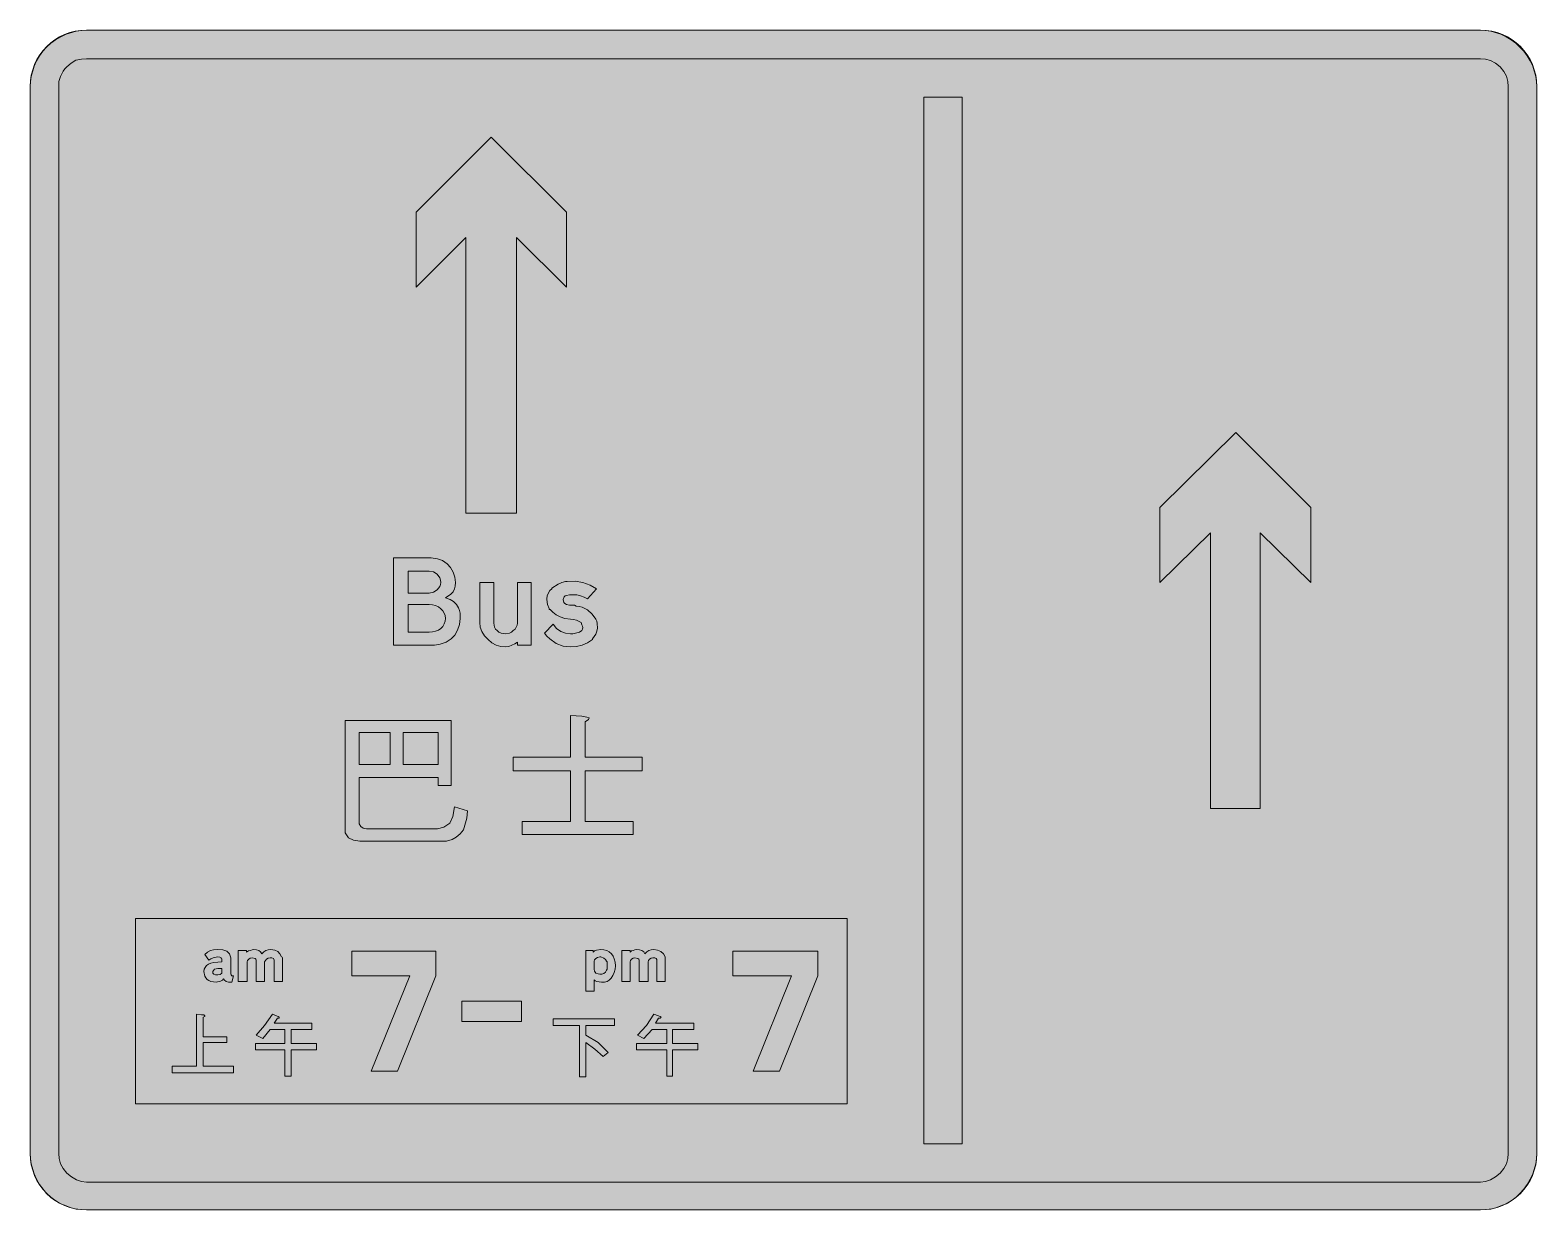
# Model space of a CAD drawing. Header units: metres. Extents: x 119 to 451, y 6 to 266.
import ezdxf

# ---------------------------------------------------------------- set-up
doc = ezdxf.new("R2010")
doc.units = ezdxf.units.M
for name, color, linetype, true_color in [('FILL_BLACK_000000', 7, 'Continuous', 0x000000), ('FILL_BLUE_0000FF', 7, 'Continuous', 0x0000ff), ('FILL_WHITE_FFFFFF', 7, 'Continuous', 0xffffff), ('STROKE_BLUE_0000FF', 7, 'Continuous', 0x0000ff)]:
    doc.layers.add(name, color=color, linetype=linetype, true_color=true_color)

msp = doc.modelspace()

# ---------------------------------------------------------------- hatches: boundary and pattern name
at = {"layer": 'FILL_BLACK_000000', "true_color": 0x000000}
h = msp.add_hatch(color=7, dxfattribs=at)
h.dxf.hatch_style = 1
h.paths.add_polyline_path([(160.92, 61.02), (160.9, 61.11), (160.74, 61.2), (160.74, 61.38), (160.45, 61.54), (160.02, 61.56), (158.96, 61.4), (158.48, 61.18), (158.04, 60.84), (157.14, 62.1), (157.7, 62.62), (158.4, 63), (159.08, 63.16), (160.02, 63.18), (161.13, 63.15), (162, 62.82), (162.6, 62.22), (162.9, 61.38), (162.9, 57.78), (162.92, 57.6), (163.08, 57.42), (163.44, 57.42), (163.08, 55.98), (162.38, 56), (161.82, 56.16), (161.48, 56.43), (161.28, 56.7), (161.03, 56.44), (160.61, 56.2), (159.66, 55.98), (158.48, 56.14), (158.01, 56.34), (157.64, 56.61), (157.34, 56.95), (157.13, 57.35), (156.96, 58.32), (157.02, 58.83), (157.2, 59.26), (157.5, 59.64), (157.93, 59.94), (158.48, 60.18), (159.16, 60.34), (160.92, 60.48), (160.92, 60.84), (160.92, 60.95), (160.92, 61.02)])
h.paths.add_polyline_path([(159.03, 57.8), (159.12, 57.78), (159.5, 57.62), (160.02, 57.6), (160.54, 57.71), (160.92, 57.96), (160.92, 59.04), (159.98, 59.02), (159.3, 58.86), (159.05, 58.59), (158.94, 58.32), (158.94, 57.96), (159.03, 57.8)], flags=16)
h = msp.add_hatch(color=7, dxfattribs=at)
h.dxf.hatch_style = 1
h.paths.add_polyline_path([(170.77, 61.06), (170.28, 60.48), (170.28, 56.16), (168.48, 56.16), (168.48, 60.84), (168.42, 61.08), (168.23, 61.24), (167.58, 61.38), (167.18, 61.29), (166.84, 61.06), (166.59, 60.77), (166.5, 60.48), (166.5, 56.16), (164.52, 56.16), (164.52, 63), (166.32, 63), (166.32, 62.64), (166.77, 62.89), (167.22, 63), (167.58, 63.16), (167.94, 63.18), (168.55, 63.14), (169.04, 63), (169.43, 62.72), (169.74, 62.28), (170.15, 62.72), (170.59, 63), (171.11, 63.14), (171.72, 63.18), (172.57, 63.08), (173.23, 62.77), (173.72, 62.27), (174.06, 61.56), (174.22, 61.54), (174.24, 61.38), (174.24, 61.27), (174.24, 61.2), (174.24, 56.16), (172.44, 56.16), (172.44, 60.84), (172.26, 61.2), (171.9, 61.36), (171.54, 61.38), (171.14, 61.29), (170.77, 61.06)])
h = msp.add_hatch(color=7, dxfattribs=at)
h.dxf.hatch_style = 1
h.paths.add_polyline_path([(247.43, 58.16), (247.15, 57.48), (246.78, 56.88), (246.34, 56.44), (245.84, 56.16), (245.26, 56.02), (244.62, 55.98), (243.61, 56.11), (243.23, 56.28), (243, 56.52), (243, 54), (241.2, 54), (241.2, 63), (242.82, 63), (242.82, 62.64), (243.07, 62.88), (243.5, 63.04), (244.44, 63.18), (245.15, 63.12), (245.78, 62.95), (246.34, 62.66), (246.8, 62.26), (247.18, 61.75), (247.45, 61.13), (247.62, 60.41), (247.68, 59.58), (247.62, 58.88), (247.43, 58.16)])
h.paths.add_polyline_path([(245.12, 57.89), (245.48, 58.21), (245.7, 58.68), (245.88, 58.86), (245.88, 60.48), (245.7, 60.66), (245.48, 61.03), (245.14, 61.31), (244.44, 61.56), (244.26, 61.56), (243.76, 61.47), (243.36, 61.24), (243.1, 60.95), (243, 60.66), (243, 58.86), (243.11, 58.41), (243.36, 57.96), (243.88, 57.8), (244.26, 57.78), (244.69, 57.74), (245.12, 57.89)], flags=16)
h = msp.add_hatch(color=7, dxfattribs=at)
h.dxf.hatch_style = 1
h.paths.add_polyline_path([(255.22, 61.06), (254.97, 60.77), (254.88, 60.48), (254.88, 56.16), (252.9, 56.16), (252.9, 60.84), (252.84, 61.08), (252.65, 61.24), (252, 61.38), (251.6, 61.29), (251.26, 61.06), (251.01, 60.77), (250.92, 60.48), (250.92, 56.16), (249.12, 56.16), (249.12, 63), (250.92, 63), (250.92, 62.64), (251.21, 62.89), (251.64, 63), (252, 63.16), (252.36, 63.18), (253, 63.14), (253.53, 63), (253.93, 62.72), (254.16, 62.28), (254.6, 62.72), (255.08, 63), (255.6, 63.14), (256.14, 63.18), (257.01, 63.08), (257.74, 62.77), (258.29, 62.27), (258.66, 61.56), (258.66, 61.45), (258.66, 61.38), (258.66, 61.27), (258.66, 61.2), (258.66, 56.16), (256.86, 56.16), (256.86, 60.84), (256.84, 61.02), (256.68, 61.2), (256.39, 61.36), (255.96, 61.38), (255.56, 61.29), (255.22, 61.06)])
h = msp.add_hatch(color=7, dxfattribs=at)
h.dxf.hatch_style = 1
h.paths.add_polyline_path([(202.32, 57.42), (189.54, 57.42), (189.54, 62.82), (208.08, 62.82), (208.08, 57.42), (199.62, 36.36), (193.86, 36.36), (202.32, 57.42)])
h = msp.add_hatch(color=7, dxfattribs=at)
h.dxf.hatch_style = 1
h.paths.add_polyline_path([(286.56, 57.42), (273.6, 57.42), (273.6, 62.82), (292.32, 62.82), (292.32, 57.42), (283.86, 36.36), (278.1, 36.36), (286.56, 57.42)])
h = msp.add_hatch(color=7, dxfattribs=at)
h.dxf.hatch_style = 1
h.paths.add_polyline_path([(226.98, 51.84), (226.98, 47.34), (213.84, 47.34), (213.84, 51.84), (226.98, 51.84)])
h = msp.add_hatch(color=7, dxfattribs=at)
h.dxf.hatch_style = 1
h.paths.add_polyline_path([(156.96, 48.78), (157.14, 48.6), (157.14, 48.42), (156.78, 48.24), (156.78, 43.92), (162, 43.92), (162, 42.66), (156.78, 42.66), (156.78, 37.44), (163.44, 37.44), (163.44, 36), (149.94, 36), (149.94, 37.44), (155.34, 37.44), (155.34, 48.96), (156.42, 48.78), (156.96, 48.78)])
h = msp.add_hatch(color=7, dxfattribs=at)
h.dxf.hatch_style = 1
h.paths.add_polyline_path([(170.28, 46.44), (172.08, 48.96), (172.98, 48.6), (173.34, 48.42), (173.52, 48.24), (173.52, 48.06), (173.16, 48.06), (172.44, 46.98), (180.72, 46.98), (180.72, 45.54), (176.22, 45.54), (176.22, 42.48), (181.8, 42.48), (181.8, 41.04), (176.22, 41.04), (176.22, 35.28), (174.78, 35.28), (174.78, 41.04), (168.3, 41.04), (168.3, 42.48), (174.78, 42.48), (174.78, 45.54), (171.54, 45.54), (169.92, 43.56), (168.48, 44.28), (170.28, 46.44)])
h = msp.add_hatch(color=7, dxfattribs=at)
h.dxf.hatch_style = 1
h.paths.add_polyline_path([(247.5, 47.88), (247.5, 46.44), (241.2, 46.44), (241.2, 44.28), (243.9, 42.66), (246.06, 40.5), (244.98, 39.6), (243.18, 41.22), (241.2, 42.66), (241.2, 35.1), (239.76, 35.1), (239.76, 46.44), (234, 46.44), (234, 47.88), (247.5, 47.88)])
h = msp.add_hatch(color=7, dxfattribs=at)
h.dxf.hatch_style = 1
h.paths.add_polyline_path([(254.52, 46.44), (256.14, 48.96), (257.22, 48.6), (257.58, 48.42), (257.76, 48.24), (257.58, 48.06), (257.22, 48.06), (256.5, 46.98), (264.96, 46.98), (264.96, 45.54), (260.28, 45.54), (260.28, 42.48), (265.86, 42.48), (265.86, 41.04), (260.28, 41.04), (260.28, 35.28), (259.02, 35.28), (259.02, 41.04), (252.36, 41.04), (252.36, 42.48), (259.02, 42.48), (259.02, 45.54), (255.78, 45.54), (253.98, 43.56), (252.54, 44.28), (254.52, 46.44)])
at = {"layer": 'FILL_BLUE_0000FF', "true_color": 0x0000ff}
h = msp.add_hatch(color=7, dxfattribs=at)
h.dxf.hatch_style = 1
h.paths.add_polyline_path([(131.04, 11.88), (129.93, 12.01), (128.81, 12.4), (127.72, 13.02), (126.72, 13.86), (125.91, 14.86), (125.35, 15.95), (125.02, 17.07), (124.92, 18.18), (124.92, 253.62), (124.97, 254.7), (125.28, 255.78), (125.87, 256.99), (126.24, 257.5), (126.72, 257.94), (127.64, 258.73), (128.7, 259.38), (129.94, 259.63), (131.04, 259.74), (438.48, 259.74), (439.59, 259.64), (440.71, 259.31), (441.8, 258.75), (442.8, 257.94), (443.61, 256.94), (444.17, 255.85), (444.5, 254.73), (444.6, 253.62), (444.6, 18.18), (444.5, 17.07), (444.17, 15.95), (443.61, 14.86), (442.8, 13.86), (441.8, 13.02), (440.71, 12.4), (439.59, 12.01), (438.48, 11.88), (131.04, 11.88)])
at = {"layer": 'FILL_WHITE_FFFFFF', "true_color": 0xffffff}
h = msp.add_hatch(color=7, dxfattribs=at)
h.dxf.hatch_style = 1
h.paths.add_polyline_path([(131.04, 5.76), (128.79, 5.94), (127.65, 6.22), (126.54, 6.66), (125.36, 7.13), (124.25, 7.74), (123.2, 8.48), (122.22, 9.36), (120.67, 11.38), (120.02, 12.5), (119.52, 13.68), (118.87, 15.93), (118.68, 17.07), (118.62, 18.18), (118.62, 253.62), (118.68, 254.7), (118.87, 255.8), (119.52, 258.12), (120.02, 259.3), (120.67, 260.39), (121.42, 261.39), (122.22, 262.26), (123.2, 263.14), (124.25, 263.9), (125.36, 264.56), (126.54, 265.14), (128.79, 265.79), (129.93, 265.98), (131.04, 266.04), (438.48, 266.04), (439.59, 265.98), (440.73, 265.79), (442.98, 265.14), (444.16, 264.56), (445.25, 263.9), (446.25, 263.14), (447.12, 262.26), (448, 261.39), (448.76, 260.39), (449.42, 259.3), (450, 258.12), (450.65, 255.8), (450.84, 254.7), (450.9, 253.62), (450.9, 18.18), (450.84, 17.07), (450.65, 15.93), (450, 13.68), (449.42, 12.5), (448.76, 11.38), (448, 10.34), (447.12, 9.36), (446.25, 8.48), (445.25, 7.74), (444.16, 7.13), (442.98, 6.66), (441.87, 6.22), (440.73, 5.94), (438.48, 5.76), (131.04, 5.76)])
h = msp.add_hatch(color=7, dxfattribs=at)
h.dxf.hatch_style = 1
h.paths.add_polyline_path([(324.18, 251.28), (324.18, 20.34), (315.72, 20.34), (315.72, 251.28), (324.18, 251.28)])
h = msp.add_hatch(color=7, dxfattribs=at)
h.dxf.hatch_style = 1
h.paths.add_polyline_path([(236.88, 209.34), (225.9, 220.32), (225.9, 159.48), (214.74, 159.48), (214.74, 220.32), (203.76, 209.34), (203.76, 225.9), (220.32, 242.46), (236.88, 225.9), (236.88, 209.34)])
h = msp.add_hatch(color=7, dxfattribs=at)
h.dxf.hatch_style = 1
h.paths.add_polyline_path([(401.04, 144.18), (389.88, 155.16), (389.88, 94.32), (378.9, 94.32), (378.9, 155.16), (367.74, 144.18), (367.74, 160.74), (384.48, 177.3), (401.04, 160.74), (401.04, 144.18)])
h = msp.add_hatch(color=7, dxfattribs=at)
h.dxf.hatch_style = 1
h.paths.add_polyline_path([(212.64, 139.34), (213.12, 138.6), (213.33, 138.03), (213.43, 137.43), (213.48, 136.26), (213.32, 134.92), (212.89, 133.67), (212.26, 132.59), (211.5, 131.76), (210.34, 131), (209.07, 130.57), (207.8, 130.37), (206.64, 130.32), (198.72, 130.32), (198.72, 149.58), (205.56, 149.58), (207.08, 149.61), (208.42, 149.42), (209.58, 149), (210.6, 148.32), (211.34, 147.45), (211.9, 146.45), (212.27, 145.36), (212.4, 144.18), (212.38, 143.39), (212.22, 142.74), (211.89, 142.13), (211.43, 141.61), (210.24, 140.76), (211.22, 140.42), (212.02, 139.95), (212.64, 139.34)])
h.paths.add_polyline_path([(208.37, 142.54), (208.94, 143.28), (209.1, 143.72), (209.16, 144.18), (209.1, 144.7), (208.94, 145.18), (208.37, 145.98), (207.57, 146.51), (206.64, 146.7), (201.96, 146.7), (201.96, 141.84), (206.64, 141.84), (207.57, 142.03), (208.37, 142.54)], flags=16)
h.paths.add_polyline_path([(208.04, 133.42), (208.65, 133.69), (209.18, 134.05), (209.62, 134.5), (209.96, 135.02), (210.17, 135.61), (210.24, 136.26), (210.17, 136.86), (209.96, 137.42), (209.62, 137.94), (209.18, 138.4), (208.65, 138.78), (208.04, 139.07), (207.36, 139.25), (206.64, 139.32), (201.96, 139.32), (201.96, 133.2), (206.64, 133.2), (207.36, 133.26), (208.04, 133.42)], flags=16)
h = msp.add_hatch(color=7, dxfattribs=at)
h.dxf.hatch_style = 1
h.paths.add_polyline_path([(222.41, 130.06), (221.42, 130.36), (220.47, 130.87), (219.6, 131.58), (218.79, 132.42), (218.23, 133.33), (217.9, 134.31), (217.8, 135.36), (217.8, 144.18), (220.86, 144.18), (220.86, 135.18), (221.02, 134.3), (221.24, 133.89), (221.58, 133.56), (222.01, 133.22), (222.48, 133), (223.38, 132.84), (224.35, 133), (224.77, 133.22), (225.18, 133.56), (225.55, 133.89), (225.83, 134.3), (226.02, 134.75), (226.08, 135.18), (226.08, 144.18), (229.14, 144.18), (229.14, 130.32), (226.08, 130.32), (226.08, 131.04), (225.52, 130.61), (224.82, 130.32), (224.17, 130.07), (223.38, 129.96), (222.41, 130.06)])
h = msp.add_hatch(color=7, dxfattribs=at)
h.dxf.hatch_style = 1
h.paths.add_polyline_path([(237.53, 139.16), (238.32, 139.14), (238.68, 139.14), (239.04, 138.96), (239.71, 138.9), (240.35, 138.74), (241.54, 138.13), (242.56, 137.21), (243.36, 136.08), (243.57, 135.64), (243.68, 135.16), (243.72, 134.1), (243.63, 133.43), (243.38, 132.79), (243.04, 132.23), (242.64, 131.76), (242.64, 131.58), (241.53, 130.87), (240.35, 130.36), (239.1, 130.06), (237.78, 129.96), (236.17, 130.16), (234.63, 130.75), (233.22, 131.71), (232.59, 132.32), (232.02, 133.02), (234, 135), (234.68, 134.05), (235.62, 133.38), (236.7, 132.97), (237.78, 132.84), (238.32, 132.86), (238.86, 133.02), (239.76, 133.2), (240.26, 133.6), (240.42, 133.91), (240.48, 134.28), (240.46, 134.55), (240.3, 134.82), (240.12, 135.36), (239.09, 135.85), (238.45, 136.02), (237.78, 136.08), (236.52, 136.26), (235.51, 136.59), (234.63, 137.05), (233.89, 137.6), (233.28, 138.24), (233.1, 138.24), (233.1, 138.42), (232.7, 139.34), (232.56, 140.4), (232.56, 140.58), (232.65, 141.25), (232.9, 141.86), (233.24, 142.38), (233.64, 142.74), (233.64, 142.92), (235.1, 143.84), (235.89, 144.16), (236.7, 144.36), (237.06, 144.36), (238.81, 144.44), (240.5, 144.16), (242.1, 143.58), (243.54, 142.74), (241.56, 140.58), (240.83, 140.95), (240.01, 141.23), (239.16, 141.42), (238.32, 141.48), (237.6, 141.46), (236.88, 141.3), (236.62, 141.21), (236.39, 140.98), (236.16, 140.4), (236.32, 139.79), (236.54, 139.51), (236.88, 139.32), (237.53, 139.16)])
h = msp.add_hatch(color=7, dxfattribs=at)
h.dxf.hatch_style = 1
h.paths.add_polyline_path([(208.62, 99.36), (208.62, 101.16), (191.16, 101.16), (191.16, 90.9), (191.52, 90.36), (192.06, 90), (192.78, 89.82), (208.44, 89.82), (209.88, 90.18), (211.14, 91.08), (211.86, 92.52), (212.22, 94.68), (215.1, 93.78), (214.92, 92.16), (214.2, 89.64), (213.48, 88.74), (212.58, 88.02), (211.68, 87.48), (210.42, 87.12), (191.34, 87.12), (189.9, 87.3), (188.82, 87.84), (188.1, 88.92), (188.1, 113.76), (211.5, 113.76), (211.5, 99.36), (208.62, 99.36)])
h.paths.add_polyline_path([(191.16, 111.06), (191.16, 104.04), (198, 104.04), (198, 111.06), (191.16, 111.06)], flags=16)
h.paths.add_polyline_path([(208.62, 111.06), (200.88, 111.06), (200.88, 104.04), (208.62, 104.04), (208.62, 111.06)], flags=16)
h = msp.add_hatch(color=7, dxfattribs=at)
h.dxf.hatch_style = 1
h.paths.add_polyline_path([(241.38, 114.48), (241.92, 114.3), (241.74, 113.94), (241.02, 113.4), (241.02, 105.66), (253.62, 105.66), (253.62, 102.6), (241.02, 102.6), (241.02, 91.44), (251.64, 91.44), (251.64, 88.56), (227.16, 88.56), (227.16, 91.44), (237.78, 91.44), (237.78, 102.6), (225.18, 102.6), (225.18, 105.66), (237.78, 105.66), (237.78, 114.84), (240.3, 114.66), (241.38, 114.48)])
h = msp.add_hatch(color=7, dxfattribs=at)
h.dxf.hatch_style = 1
h.paths.add_polyline_path([(298.8, 70.02), (298.8, 29.16), (141.84, 29.16), (141.84, 70.02), (298.8, 70.02)])

# ---------------------------------------------------------------- linework, layer by layer
at = {"layer": 'FILL_BLACK_000000', "lineweight": 0, "true_color": 0x000000}
for points in [[(160.92, 61.02), (160.9, 61.11), (160.74, 61.2), (160.74, 61.38), (160.45, 61.54), (160.02, 61.56), (158.96, 61.4), (158.48, 61.18), (158.04, 60.84), (157.14, 62.1), (157.7, 62.62), (158.4, 63), (159.08, 63.16), (160.02, 63.18), (161.13, 63.15), (162, 62.82), (162.6, 62.22), (162.9, 61.38), (162.9, 57.78), (162.92, 57.6), (163.08, 57.42), (163.44, 57.42), (163.08, 55.98), (162.38, 56), (161.82, 56.16), (161.48, 56.43), (161.28, 56.7), (161.03, 56.44), (160.61, 56.2), (159.66, 55.98), (158.48, 56.14), (158.01, 56.34), (157.64, 56.61), (157.34, 56.95), (157.13, 57.35), (156.96, 58.32), (157.02, 58.83), (157.2, 59.26), (157.5, 59.64), (157.93, 59.94), (158.48, 60.18), (159.16, 60.34), (160.92, 60.48), (160.92, 60.84), (160.92, 60.95)], [(170.77, 61.06), (170.28, 60.48), (170.28, 56.16), (168.48, 56.16), (168.48, 60.84), (168.42, 61.08), (168.23, 61.24), (167.58, 61.38), (167.18, 61.29), (166.84, 61.06), (166.59, 60.77), (166.5, 60.48), (166.5, 56.16), (164.52, 56.16), (164.52, 63), (166.32, 63), (166.32, 62.64), (166.77, 62.89), (167.22, 63), (167.58, 63.16), (167.94, 63.18), (168.55, 63.14), (169.04, 63), (169.43, 62.72), (169.74, 62.28), (170.15, 62.72), (170.59, 63), (171.11, 63.14), (171.72, 63.18), (172.57, 63.08), (173.23, 62.77), (173.72, 62.27), (174.06, 61.56), (174.22, 61.54), (174.24, 61.38), (174.24, 61.27), (174.24, 61.2), (174.24, 56.16), (172.44, 56.16), (172.44, 60.84), (172.26, 61.2), (171.9, 61.36), (171.54, 61.38), (171.14, 61.29)], [(247.43, 58.16), (247.15, 57.48), (246.78, 56.88), (246.34, 56.44), (245.84, 56.16), (245.26, 56.02), (244.62, 55.98), (243.61, 56.11), (243.23, 56.28), (243, 56.52), (243, 54), (241.2, 54), (241.2, 63), (242.82, 63), (242.82, 62.64), (243.07, 62.88), (243.5, 63.04), (244.44, 63.18), (245.15, 63.12), (245.78, 62.95), (246.34, 62.66), (246.8, 62.26), (247.18, 61.75), (247.45, 61.13), (247.62, 60.41), (247.68, 59.58), (247.62, 58.88)], [(255.22, 61.06), (254.97, 60.77), (254.88, 60.48), (254.88, 56.16), (252.9, 56.16), (252.9, 60.84), (252.84, 61.08), (252.65, 61.24), (252, 61.38), (251.6, 61.29), (251.26, 61.06), (251.01, 60.77), (250.92, 60.48), (250.92, 56.16), (249.12, 56.16), (249.12, 63), (250.92, 63), (250.92, 62.64), (251.21, 62.89), (251.64, 63), (252, 63.16), (252.36, 63.18), (253, 63.14), (253.53, 63), (253.93, 62.72), (254.16, 62.28), (254.6, 62.72), (255.08, 63), (255.6, 63.14), (256.14, 63.18), (257.01, 63.08), (257.74, 62.77), (258.29, 62.27), (258.66, 61.56), (258.66, 61.45), (258.66, 61.38), (258.66, 61.27), (258.66, 61.2), (258.66, 56.16), (256.86, 56.16), (256.86, 60.84), (256.84, 61.02), (256.68, 61.2), (256.39, 61.36), (255.96, 61.38), (255.56, 61.29)], [(202.32, 57.42), (189.54, 57.42), (189.54, 62.82), (208.08, 62.82), (208.08, 57.42), (199.62, 36.36), (193.86, 36.36)], [(245.12, 57.89), (245.48, 58.21), (245.7, 58.68), (245.88, 58.86), (245.88, 60.48), (245.7, 60.66), (245.48, 61.03), (245.14, 61.31), (244.44, 61.56), (244.26, 61.56), (243.76, 61.47), (243.36, 61.24), (243.1, 60.95), (243, 60.66), (243, 58.86), (243.11, 58.41), (243.36, 57.96), (243.88, 57.8), (244.26, 57.78), (244.69, 57.74)], [(286.56, 57.42), (273.6, 57.42), (273.6, 62.82), (292.32, 62.82), (292.32, 57.42), (283.86, 36.36), (278.1, 36.36)], [(159.03, 57.8), (159.12, 57.78), (159.5, 57.62), (160.02, 57.6), (160.54, 57.71), (160.92, 57.96), (160.92, 59.04), (159.98, 59.02), (159.3, 58.86), (159.05, 58.59), (158.94, 58.32), (158.94, 57.96)], [(226.98, 51.84), (226.98, 47.34), (213.84, 47.34), (213.84, 51.84)], [(156.96, 48.78), (157.14, 48.6), (157.14, 48.42), (156.78, 48.24), (156.78, 43.92), (162, 43.92), (162, 42.66), (156.78, 42.66), (156.78, 37.44), (163.44, 37.44), (163.44, 36), (149.94, 36), (149.94, 37.44), (155.34, 37.44), (155.34, 48.96), (156.42, 48.78)], [(170.28, 46.44), (172.08, 48.96), (172.98, 48.6), (173.34, 48.42), (173.52, 48.24), (173.52, 48.06), (173.16, 48.06), (172.44, 46.98), (180.72, 46.98), (180.72, 45.54), (176.22, 45.54), (176.22, 42.48), (181.8, 42.48), (181.8, 41.04), (176.22, 41.04), (176.22, 35.28), (174.78, 35.28), (174.78, 41.04), (168.3, 41.04), (168.3, 42.48), (174.78, 42.48), (174.78, 45.54), (171.54, 45.54), (169.92, 43.56), (168.48, 44.28)], [(247.5, 47.88), (247.5, 46.44), (241.2, 46.44), (241.2, 44.28), (243.9, 42.66), (246.06, 40.5), (244.98, 39.6), (243.18, 41.22), (241.2, 42.66), (241.2, 35.1), (239.76, 35.1), (239.76, 46.44), (234, 46.44), (234, 47.88)], [(254.52, 46.44), (256.14, 48.96), (257.22, 48.6), (257.58, 48.42), (257.76, 48.24), (257.58, 48.06), (257.22, 48.06), (256.5, 46.98), (264.96, 46.98), (264.96, 45.54), (260.28, 45.54), (260.28, 42.48), (265.86, 42.48), (265.86, 41.04), (260.28, 41.04), (260.28, 35.28), (259.02, 35.28), (259.02, 41.04), (252.36, 41.04), (252.36, 42.48), (259.02, 42.48), (259.02, 45.54), (255.78, 45.54), (253.98, 43.56), (252.54, 44.28)]]:
    msp.add_lwpolyline(points, close=True, dxfattribs=at)
at = {"layer": 'FILL_BLUE_0000FF', "lineweight": 0, "true_color": 0x0000ff}
msp.add_lwpolyline([(131.04, 11.88), (129.93, 12.01), (128.81, 12.4), (127.72, 13.02), (126.72, 13.86), (125.91, 14.86), (125.35, 15.95), (125.02, 17.07), (124.92, 18.18), (124.92, 253.62), (124.97, 254.7), (125.28, 255.78), (125.87, 256.99), (126.24, 257.5), (126.72, 257.94), (127.64, 258.73), (128.7, 259.38), (129.94, 259.63), (131.04, 259.74), (438.48, 259.74), (439.59, 259.64), (440.71, 259.31), (441.8, 258.75), (442.8, 257.94), (443.61, 256.94), (444.17, 255.85), (444.5, 254.73), (444.6, 253.62), (444.6, 18.18), (444.5, 17.07), (444.17, 15.95), (443.61, 14.86), (442.8, 13.86), (441.8, 13.02), (440.71, 12.4), (439.59, 12.01), (438.48, 11.88)], close=True, dxfattribs=at)
at = {"layer": 'FILL_WHITE_FFFFFF', "lineweight": 0, "true_color": 0xffffff}
for points in [[(131.04, 5.76), (128.79, 5.94), (127.65, 6.22), (126.54, 6.66), (125.36, 7.13), (124.25, 7.74), (123.2, 8.48), (122.22, 9.36), (120.67, 11.38), (120.02, 12.5), (119.52, 13.68), (118.87, 15.93), (118.68, 17.07), (118.62, 18.18), (118.62, 253.62), (118.68, 254.7), (118.87, 255.8), (119.52, 258.12), (120.02, 259.3), (120.67, 260.39), (121.42, 261.39), (122.22, 262.26), (123.2, 263.14), (124.25, 263.9), (125.36, 264.56), (126.54, 265.14), (128.79, 265.79), (129.93, 265.98), (131.04, 266.04), (438.48, 266.04), (439.59, 265.98), (440.73, 265.79), (442.98, 265.14), (444.16, 264.56), (445.25, 263.9), (446.25, 263.14), (447.12, 262.26), (448, 261.39), (448.76, 260.39), (449.42, 259.3), (450, 258.12), (450.65, 255.8), (450.84, 254.7), (450.9, 253.62), (450.9, 18.18), (450.84, 17.07), (450.65, 15.93), (450, 13.68), (449.42, 12.5), (448.76, 11.38), (448, 10.34), (447.12, 9.36), (446.25, 8.48), (445.25, 7.74), (444.16, 7.13), (442.98, 6.66), (441.87, 6.22), (440.73, 5.94), (438.48, 5.76)], [(324.18, 251.28), (324.18, 20.34), (315.72, 20.34), (315.72, 251.28)], [(236.88, 209.34), (225.9, 220.32), (225.9, 159.48), (214.74, 159.48), (214.74, 220.32), (203.76, 209.34), (203.76, 225.9), (220.32, 242.46), (236.88, 225.9)], [(401.04, 144.18), (389.88, 155.16), (389.88, 94.32), (378.9, 94.32), (378.9, 155.16), (367.74, 144.18), (367.74, 160.74), (384.48, 177.3), (401.04, 160.74)], [(212.64, 139.34), (213.12, 138.6), (213.33, 138.03), (213.43, 137.43), (213.48, 136.26), (213.32, 134.92), (212.89, 133.67), (212.26, 132.59), (211.5, 131.76), (210.34, 131), (209.07, 130.57), (207.8, 130.37), (206.64, 130.32), (198.72, 130.32), (198.72, 149.58), (205.56, 149.58), (207.08, 149.61), (208.42, 149.42), (209.58, 149), (210.6, 148.32), (211.34, 147.45), (211.9, 146.45), (212.27, 145.36), (212.4, 144.18), (212.38, 143.39), (212.22, 142.74), (211.89, 142.13), (211.43, 141.61), (210.24, 140.76), (211.22, 140.42), (212.02, 139.95)], [(208.37, 142.54), (208.94, 143.28), (209.1, 143.72), (209.16, 144.18), (209.1, 144.7), (208.94, 145.18), (208.37, 145.98), (207.57, 146.51), (206.64, 146.7), (201.96, 146.7), (201.96, 141.84), (206.64, 141.84), (207.57, 142.03)], [(222.41, 130.06), (221.42, 130.36), (220.47, 130.87), (219.6, 131.58), (218.79, 132.42), (218.23, 133.33), (217.9, 134.31), (217.8, 135.36), (217.8, 144.18), (220.86, 144.18), (220.86, 135.18), (221.02, 134.3), (221.24, 133.89), (221.58, 133.56), (222.01, 133.22), (222.48, 133), (223.38, 132.84), (224.35, 133), (224.77, 133.22), (225.18, 133.56), (225.55, 133.89), (225.83, 134.3), (226.02, 134.75), (226.08, 135.18), (226.08, 144.18), (229.14, 144.18), (229.14, 130.32), (226.08, 130.32), (226.08, 131.04), (225.52, 130.61), (224.82, 130.32), (224.17, 130.07), (223.38, 129.96)], [(237.53, 139.16), (238.32, 139.14), (238.68, 139.14), (239.04, 138.96), (239.71, 138.9), (240.35, 138.74), (241.54, 138.13), (242.56, 137.21), (243.36, 136.08), (243.57, 135.64), (243.68, 135.16), (243.72, 134.1), (243.63, 133.43), (243.38, 132.79), (243.04, 132.23), (242.64, 131.76), (242.64, 131.58), (241.53, 130.87), (240.35, 130.36), (239.1, 130.06), (237.78, 129.96), (236.17, 130.16), (234.63, 130.75), (233.22, 131.71), (232.59, 132.32), (232.02, 133.02), (234, 135), (234.68, 134.05), (235.62, 133.38), (236.7, 132.97), (237.78, 132.84), (238.32, 132.86), (238.86, 133.02), (239.76, 133.2), (240.26, 133.6), (240.42, 133.91), (240.48, 134.28), (240.46, 134.55), (240.3, 134.82), (240.12, 135.36), (239.09, 135.85), (238.45, 136.02), (237.78, 136.08), (236.52, 136.26), (235.51, 136.59), (234.63, 137.05), (233.89, 137.6), (233.28, 138.24), (233.1, 138.24), (233.1, 138.42), (232.7, 139.34), (232.56, 140.4), (232.56, 140.58), (232.65, 141.25), (232.9, 141.86), (233.24, 142.38), (233.64, 142.74), (233.64, 142.92), (235.1, 143.84), (235.89, 144.16), (236.7, 144.36), (237.06, 144.36), (238.81, 144.44), (240.5, 144.16), (242.1, 143.58), (243.54, 142.74), (241.56, 140.58), (240.83, 140.95), (240.01, 141.23), (239.16, 141.42), (238.32, 141.48), (237.6, 141.46), (236.88, 141.3), (236.62, 141.21), (236.39, 140.98), (236.16, 140.4), (236.32, 139.79), (236.54, 139.51), (236.88, 139.32)], [(208.04, 133.42), (208.65, 133.69), (209.18, 134.05), (209.62, 134.5), (209.96, 135.02), (210.17, 135.61), (210.24, 136.26), (210.17, 136.86), (209.96, 137.42), (209.62, 137.94), (209.18, 138.4), (208.65, 138.78), (208.04, 139.07), (207.36, 139.25), (206.64, 139.32), (201.96, 139.32), (201.96, 133.2), (206.64, 133.2), (207.36, 133.26)], [(208.62, 99.36), (208.62, 101.16), (191.16, 101.16), (191.16, 90.9), (191.52, 90.36), (192.06, 90), (192.78, 89.82), (208.44, 89.82), (209.88, 90.18), (211.14, 91.08), (211.86, 92.52), (212.22, 94.68), (215.1, 93.78), (214.92, 92.16), (214.2, 89.64), (213.48, 88.74), (212.58, 88.02), (211.68, 87.48), (210.42, 87.12), (191.34, 87.12), (189.9, 87.3), (188.82, 87.84), (188.1, 88.92), (188.1, 113.76), (211.5, 113.76), (211.5, 99.36)], [(241.38, 114.48), (241.92, 114.3), (241.74, 113.94), (241.02, 113.4), (241.02, 105.66), (253.62, 105.66), (253.62, 102.6), (241.02, 102.6), (241.02, 91.44), (251.64, 91.44), (251.64, 88.56), (227.16, 88.56), (227.16, 91.44), (237.78, 91.44), (237.78, 102.6), (225.18, 102.6), (225.18, 105.66), (237.78, 105.66), (237.78, 114.84), (240.3, 114.66)], [(191.16, 111.06), (191.16, 104.04), (198, 104.04), (198, 111.06)], [(208.62, 111.06), (200.88, 111.06), (200.88, 104.04), (208.62, 104.04)]]:
    msp.add_lwpolyline(points, close=True, dxfattribs=at)
at = {"layer": 'FILL_WHITE_FFFFFF', "lineweight": 0, "true_color": 0x0000ff}
msp.add_lwpolyline([(298.8, 70.02), (298.8, 29.16), (141.84, 29.16), (141.84, 70.02)], close=True, dxfattribs=at)
at = {"layer": 'STROKE_BLUE_0000FF', "lineweight": 0, "true_color": 0x0000ff}
for points in [[(131.04, 266.04), (129.77, 265.98), (128.54, 265.79), (127.35, 265.48), (126.21, 265.06), (125.13, 264.54), (124.1, 263.91), (123.15, 263.2), (122.27, 262.39), (121.46, 261.51), (120.75, 260.56), (120.12, 259.53), (119.6, 258.45), (119.18, 257.31), (118.87, 256.12), (118.68, 254.89), (118.62, 253.62)], [(438.48, 266.04), (131.04, 266.04)], [(450.9, 253.62), (450.84, 254.89), (450.65, 256.12), (450.34, 257.31), (449.92, 258.45), (449.4, 259.53), (448.77, 260.56), (448.06, 261.51), (447.26, 262.39), (446.37, 263.2), (445.42, 263.91), (444.39, 264.54), (443.31, 265.06), (442.17, 265.48), (440.98, 265.79), (439.75, 265.98), (438.48, 266.04)], [(118.62, 253.62), (118.62, 18.18)], [(450.9, 18.18), (450.9, 253.62)], [(118.62, 18.18), (118.68, 16.91), (118.87, 15.68), (119.18, 14.49), (119.6, 13.35), (120.12, 12.27), (120.75, 11.24), (121.46, 10.29), (122.27, 9.4), (123.15, 8.6), (124.1, 7.89), (125.13, 7.26), (126.21, 6.74), (127.35, 6.32), (128.54, 6.01), (129.77, 5.82), (131.04, 5.76)], [(438.48, 5.76), (439.75, 5.82), (440.98, 6.01), (442.17, 6.32), (443.31, 6.74), (444.39, 7.26), (445.42, 7.89), (446.37, 8.6), (447.26, 9.4), (448.06, 10.29), (448.77, 11.24), (449.4, 12.27), (449.92, 13.35), (450.34, 14.49), (450.65, 15.68), (450.84, 16.91), (450.9, 18.18)], [(131.04, 5.76), (438.48, 5.76)]]:
    msp.add_lwpolyline(points, dxfattribs=at)

doc.saveas('drawing.dxf')
